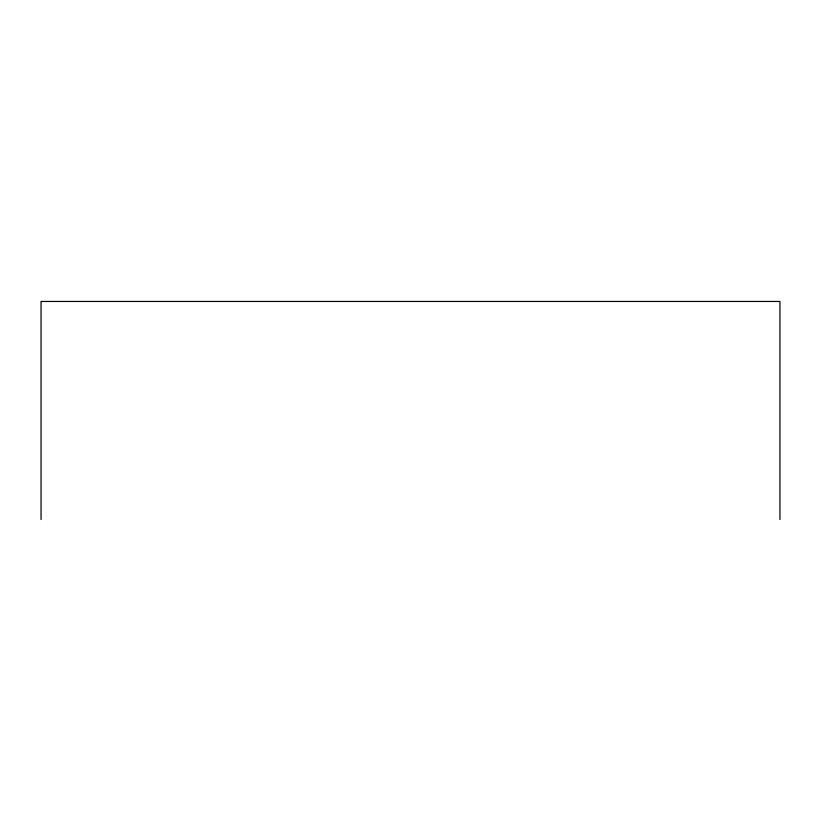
<?xml version="1.0" encoding="UTF-8"?>
<svg xmlns="http://www.w3.org/2000/svg" width="821" height="821" viewBox="0 0 821 821"><rect width="100%" height="100%" fill="white"/><g stroke="black" fill="none" stroke-linecap="round" stroke-linejoin="round"><path stroke-width="1.23" d="M779.95 519.539L779.95 301.461L41.05 301.461L41.05 519.539"/></g></svg>
